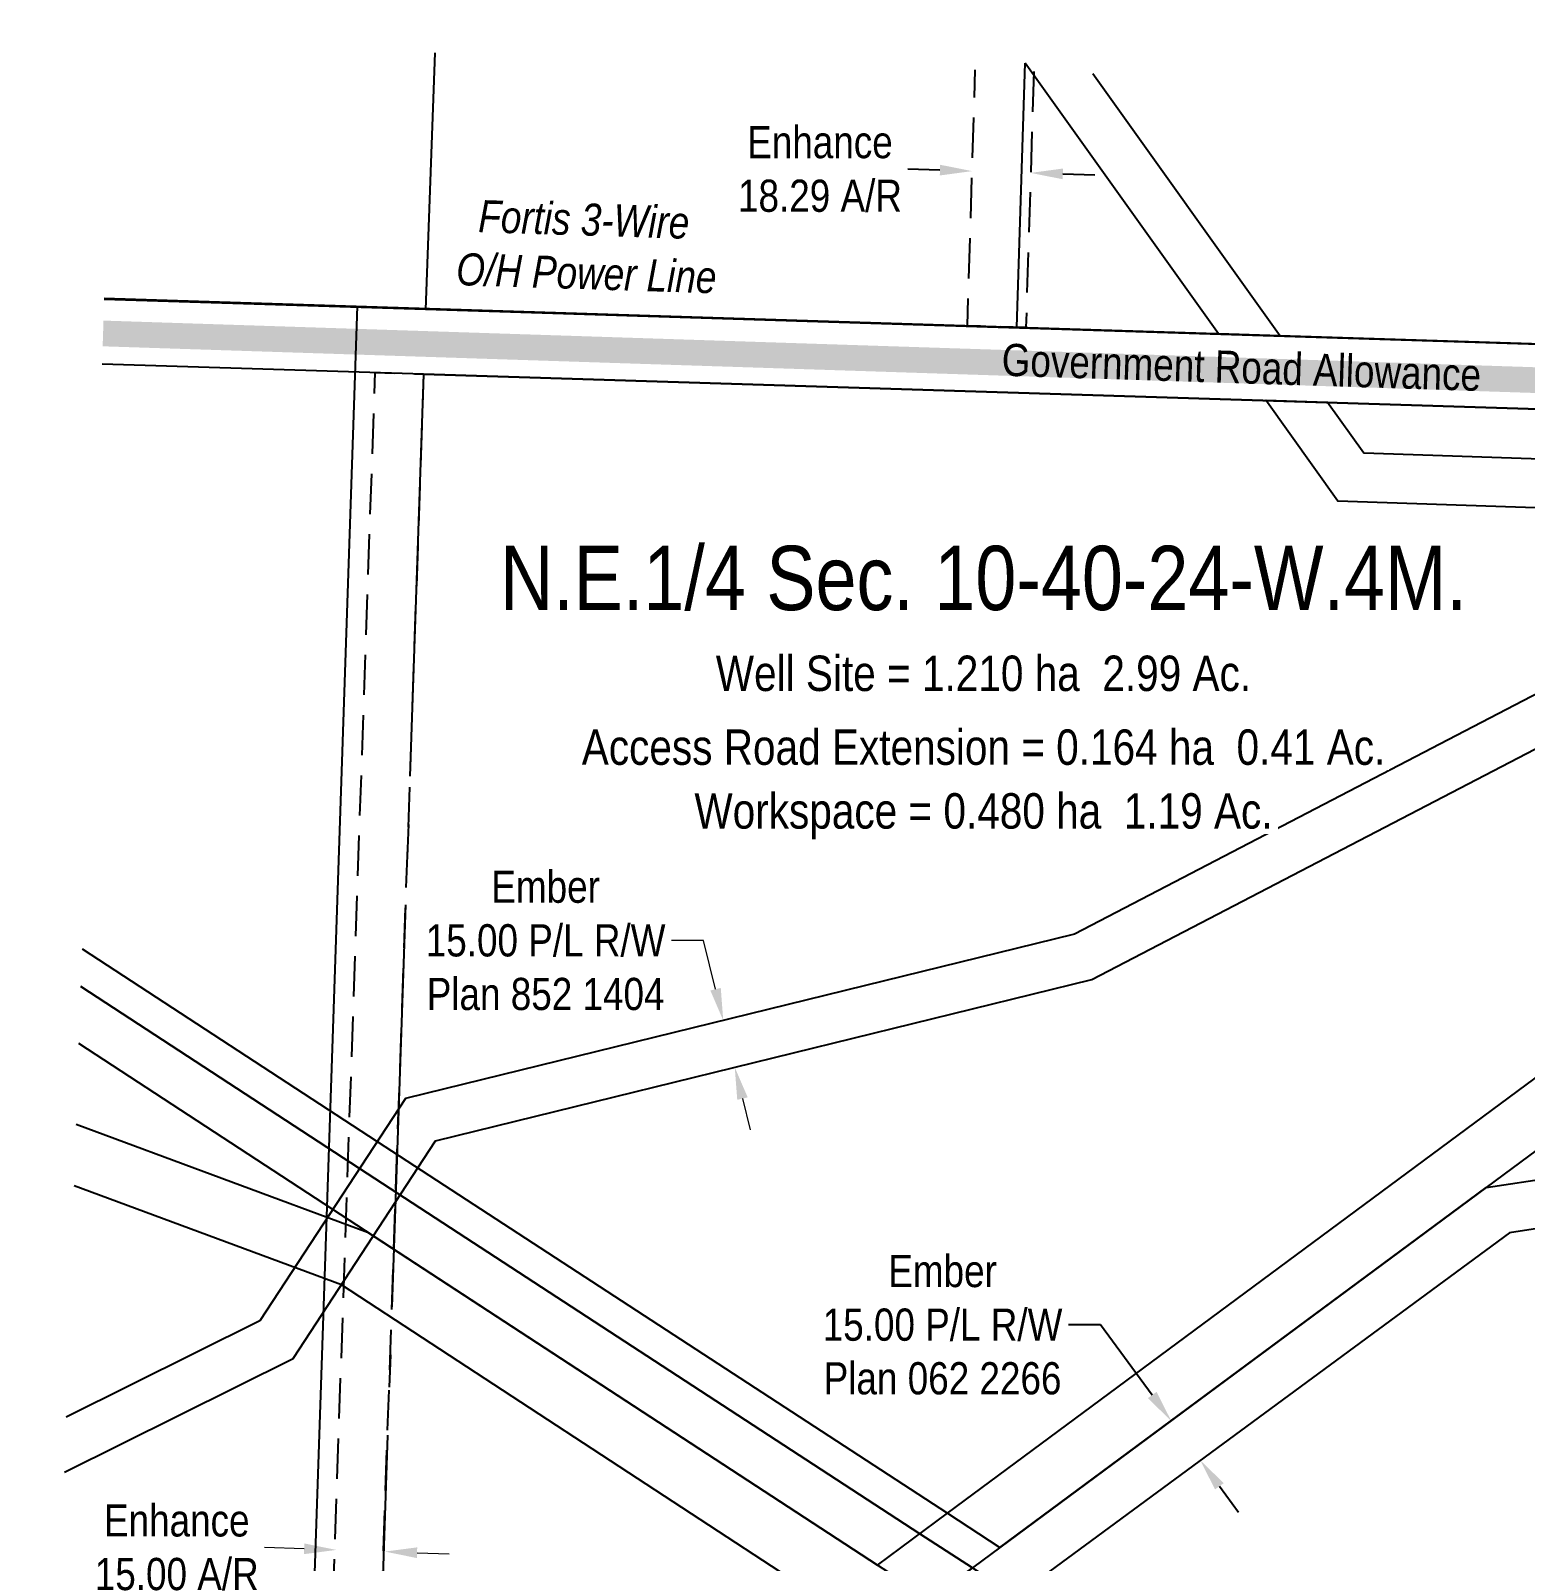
# Model space of a CAD drawing. Extents: x 337230 to 342918, y 5810288 to 5814863.
# Drawn here: x 338401.1 to 338865.5, y 5811604.1 to 5812079.9 of the extents above; entities that cross this region are included whole.
import ezdxf
from ezdxf.enums import TextEntityAlignment as Align

# ---------------------------------------------------------------- set-up
doc = ezdxf.new("R2010")
doc.units = 0
doc.header["$LTSCALE"] = 5
doc.header["$PDMODE"] = 34
doc.header["$PDSIZE"] = 0.03
doc.linetypes.add('foc-ACCESSROAD', pattern=[3.75, 2.5, -1.25])
doc.linetypes.add('foc-QUARTERLINE', pattern=[33, 25, -3, 2, -3])
doc.layers.get('Defpoints').update_dxf_attribs({"color": 9})
for name, color, linetype in [('AS-POWER', 104, 'foc-POWER'), ('AS-ROADS', 254, 'Continuous'), ('C-AR', 13, 'foc-ACCESSROAD'), ('C-RW', 13, 'Continuous'), ('C-SYMBOL', 7, 'Continuous'), ('C-WS-S', 13, 'Continuous'), ('F-RW', 190, 'Continuous'), ('L-AREAREQUIRED', 7, 'Continuous'), ('L-ROAD-T', 7, 'Continuous'), ('L-SEC', 7, 'Continuous'), ('L-SECQ', 8, 'foc-QUARTERLINE')]:
    doc.layers.add(name, color=color, linetype=linetype)
doc.layers.add('C-AR-T', color=13, linetype='Continuous', lineweight=9)
doc.layers.add('F-RW-T', color=190, linetype='Continuous', lineweight=9)
doc.styles.add('100L', font='ARIALN.TTF', dxfattribs={"height": 11})
doc.styles.add('175L', font='ARIALN.TTF', dxfattribs={"height": 20})
doc.styles.add('80CG', font='ARIALN.TTF', dxfattribs={"height": 10})
doc.styles.add('80L', font='ARIALN.TTF', dxfattribs={"height": 10})
doc.styles.add('foc-LtypeFont', font='ARIALN.TTF', dxfattribs={"height": 7.35})
doc.linetypes.add('foc-POWER', pattern='A,6,-1,["P",foc-LtypeFont,S=0.2,R=0,X=-0.625,Y=-0.75],-1.24,4', length=12.24)
doc.linetypes.add('foc-POWER-NOLINE', pattern='A,0,-4,["P",foc-LtypeFont,S=0.2,R=0,X=-0.625,Y=-0.75],-8.24', length=12.24)
doc.dimstyles.new('Compass 5 000', dxfattribs={"dimscale": 5, "dimtxt": 9, "dimasz": 2, "dimexe": 0.2, "dimexo": 0.0625, "dimgap": 0.5, "dimtad": 0, "dimtih": 1, "dimtoh": 1, "dimzin": 0, "dimdsep": 46, "dimtxsty": '80CG', "dimcen": 0.1, "dimse1": 1, "dimse2": 1, "dimclrd": 256, "dimclrt": 256, "dimaunit": 1, "dimadec": 4, "dimazin": 0, "dimtfac": 0.06, "dimtofl": 0, "dimtmove": 0, "dimatfit": 1, "dimfxl": 0.2, "dimtolj": 1, "dimtzin": 0, "dimlwd": -1, "dimarcsym": 0})

# ---------------------------------------------------------------- blocks, each defined once
blk = doc.blocks.new('*D55')
at = {"layer": 'Defpoints', "color": 0, "transparency": 16777216}
for p in [(338744.39, 5811639.56), (338764.53, 5811635.48), (338753.41, 5811627.3)]:
    blk.add_point(p, dxfattribs=at)
at = {"layer": 'F-RW', "transparency": 16777216}
for p, q in [((338733.53, 5811677.6), (338723.53, 5811677.6)), ((338749.57, 5811655.79), (338733.53, 5811677.6)), ((338770.45, 5811627.43), (338776.38, 5811619.37))]:
    blk.add_line(p, q, dxfattribs=at)
for points in [[(338750.92, 5811656.78), (338748.23, 5811654.81), (338755.5, 5811647.74)], [(338771.8, 5811628.42), (338769.11, 5811626.44), (338764.53, 5811635.48)]]:
    blk.add_solid(points, dxfattribs=at)
at = {"layer": 'F-RW', "transparency": 16777216, "insert": (338684.44, 5811677.6), "char_height": 10, "attachment_point": 5, "style": '80CG'}
blk.add_mtext('\\A1;Ember\\P15.00 P/L R/W\\PPlan 062 2266', dxfattribs=at)
blk = doc.blocks.new('*D56')
at = {"layer": 'C-AR-T', "transparency": 16777216}
for p, q in [((338486.06, 5811607.99), (338473.76, 5811608.42)), ((338521.14, 5811606.78), (338531.13, 5811606.44))]:
    blk.add_line(p, q, dxfattribs=at)
for points in [[(338486.12, 5811609.66), (338486, 5811606.33), (338496.06, 5811607.65)], [(338521.2, 5811608.45), (338521.08, 5811605.12), (338511.15, 5811607.13)]]:
    blk.add_solid(points, dxfattribs=at)
at = {"layer": 'Defpoints', "color": 0, "transparency": 16777216}
for p in [(338496.06, 5811607.65), (338493.24, 5811526.11), (338508.33, 5811525.59)]:
    blk.add_point(p, dxfattribs=at)
at = {"layer": 'C-AR-T', "transparency": 16777216, "insert": (338446.48, 5811608.42), "char_height": 10, "attachment_point": 5, "style": '80CG'}
blk.add_mtext('\\A1;Enhance\\P15.00 A/R', dxfattribs=at)
blk = doc.blocks.new('*D72')
at = {"layer": 'C-WS-S', "transparency": 16777216}
for p, q in [((338683.63, 5812036.52), (338673.63, 5812036.82)), ((338721.81, 5812035.35), (338731.8, 5812035.04))]:
    blk.add_line(p, q, dxfattribs=at)
for points in [[(338683.68, 5812038.18), (338683.58, 5812034.85), (338693.62, 5812036.21)], [(338721.86, 5812037.01), (338721.76, 5812033.68), (338711.81, 5812035.65)]]:
    blk.add_solid(points, dxfattribs=at)
at = {"layer": 'Defpoints', "color": 0, "transparency": 16777216}
for p in [(338694.96, 5812079.88), (338713.15, 5812079.32), (338711.81, 5812035.65)]:
    blk.add_point(p, dxfattribs=at)
at = {"layer": 'C-WS-S', "transparency": 16777216, "insert": (338646.35, 5812036.82), "char_height": 10, "attachment_point": 5, "style": '80CG'}
blk.add_mtext('\\A1;Enhance\\P18.29 A/R', dxfattribs=at)
blk = doc.blocks.new('*D91')
at = {"layer": 'Defpoints', "color": 0, "transparency": 16777216}
for p in [(338577.81, 5811762.77), (338619.87, 5811757.64), (338581.39, 5811748.18)]:
    blk.add_point(p, dxfattribs=at)
at = {"layer": 'F-RW-T', "transparency": 16777216}
for p, q in [((338610.19, 5811797.05), (338600.19, 5811797.05)), ((338613.9, 5811781.94), (338610.19, 5811797.05)), ((338622.26, 5811747.93), (338624.65, 5811738.22))]:
    blk.add_line(p, q, dxfattribs=at)
for points in [[(338615.52, 5811782.33), (338612.28, 5811781.54), (338616.29, 5811772.22)], [(338623.88, 5811748.33), (338620.64, 5811747.53), (338619.87, 5811757.64)]]:
    blk.add_solid(points, dxfattribs=at)
at = {"layer": 'F-RW-T', "transparency": 16777216, "insert": (338561.1, 5811797.05), "char_height": 10, "attachment_point": 5, "style": '80CG'}
blk.add_mtext('\\A1;Ember\\P15.00 P/L R/W\\PPlan 852 1404', dxfattribs=at)

msp = doc.modelspace()

# ---------------------------------------------------------------- linework, layer by layer
at = {"layer": 'AS-POWER', "flags": 128}
for points in [[(338707.477, 5811987.673), (338710.089, 5812069.791)], [(338401.072, 5811322.151), (338480.034, 5811323.601), (338502.664, 5811994.187)]]:
    msp.add_lwpolyline(points, dxfattribs=at)
at = {"layer": 'AS-POWER', "linetype": 'foc-POWER-NOLINE', "flags": 128}
msp.add_lwpolyline([(338423.96, 5811996.753), (339033.807, 5811977.293), (339429.612, 5811964.517)], dxfattribs=at)
at = {"layer": 'AS-ROADS', "const_width": 7.998, "flags": 128}
msp.add_lwpolyline([(338423.587, 5811985.751), (339429.222, 5811952.971)], dxfattribs=at)
at = {"layer": 'C-AR', "flags": 128}
for points in [[(338712.776, 5812067.162), (338710.34, 5811987.603), (338692.152, 5811988.16), (338694.589, 5812067.734)], [(338401.764, 5811342.524), (338486.384, 5811339.612), (338508.134, 5811973.572), (338523.193, 5811973.09), (338500.86, 5811324.104), (338401.255, 5811327.532)]]:
    msp.add_lwpolyline(points, dxfattribs=at)
at = {"layer": 'C-RW', "flags": 128}
for points in [[(338731.105, 5812066.587), (338789.327, 5811984.992), (338770.165, 5811985.604), (338710.089, 5812069.791)], [(338415.248, 5811739.975), (338505.789, 5811706.381), (338664.243, 5811602.961), (338685.937, 5811619.026), (339138.063, 5811953.868), (339167.518, 5811952.925), (338853.343, 5811720.246), (338680.618, 5811592.335), (338685.198, 5811589.377), (338759.696, 5811123.449), (338762.012, 5811108.62), (338767.347, 5811076.127), (338769.71, 5811061.321), (338769.912, 5811060.05)], [(338748.178, 5811060.753), (338736.162, 5811136.161), (338734.444, 5811146.291), (338732.007, 5811161.306), (338729.467, 5811177.84), (338664.844, 5811580.66), (338497.66, 5811690.068), (338414.597, 5811720.766)]]:
    msp.add_lwpolyline(points, dxfattribs=at)
msp.add_lwpolyline([(338784.875, 5811965.011), (338804.036, 5811964.397), (338815.306, 5811948.618), (339329.189, 5811931.194), (339328.69, 5811915.959), (338807.278, 5811933.647), (338784.875, 5811965.011)], close=True, dxfattribs=at)
at = {"layer": 'F-RW', "flags": 128}
for points in [[(338411.581, 5811631.868), (338482.616, 5811667.173), (338526.885, 5811734.783), (338730.86, 5811784.921), (338962.087, 5811905.206), (338964.311, 5811959.333), (338949.318, 5811959.813), (338947.455, 5811914.508), (338725.435, 5811799.086), (338517.565, 5811747.944), (338472.32, 5811678.815), (338412.158, 5811648.902)], [(338417.099, 5811794.506), (338508.767, 5811734.574), (338685.937, 5811619.026), (338702.277, 5811608.369), (338853.343, 5811720.246), (338977.055, 5811738.942)], [(338416.702, 5811782.818), (338503.3, 5811726.201), (338677.386, 5811612.694), (338693.763, 5811602.063), (338971.02, 5811421.087), (339021.528, 5811387.801), (339024.045, 5811386.487), (339033.833, 5811379.726), (339038.316, 5811379.32), (339062.033, 5811377.159), (339060.672, 5811361.988), (339028.933, 5811364.829), (338685.198, 5811589.377), (338680.618, 5811592.335), (338664.243, 5811602.961), (338494.958, 5811713.446), (338416.098, 5811765.006)], [(338689.55, 5811062.649), (338689.395, 5811063.604), (338767.347, 5811076.127), (338762.012, 5811108.62), (338759.696, 5811123.449), (338685.198, 5811589.377), (338684.253, 5811595.025), (338693.763, 5811602.063), (338677.386, 5811612.694), (338503.3, 5811726.201), (338416.702, 5811782.818)], [(338978.56, 5811724.467), (338860.554, 5811706.168), (338715.761, 5811599.586), (338965.73, 5811436.564)]]:
    msp.add_lwpolyline(points, dxfattribs=at)
at = {"layer": 'L-SEC'}
for p, q in [((339330.807, 5811967.834), (338523.822, 5811993.216)), ((338523.19, 5811973.11), (338423.264, 5811976.232)), ((338523.19, 5811973.11), (339329.732, 5811947.742)), ((339329.732, 5811947.742), (338523.19, 5811973.11))]:
    msp.add_line(p, q, dxfattribs=at)
msp.add_lwpolyline([(338523.822, 5811993.216), (338423.946, 5811996.333)], dxfattribs=at)
at = {"layer": 'L-SECQ'}
for p, q in [((338526.649, 5812073.009), (338523.822, 5811993.216)), ((338523.193, 5811973.09), (338495.904, 5811168.77))]:
    msp.add_line(p, q, dxfattribs=at)

# ---------------------------------------------------------------- texts
at = {"layer": 'AS-POWER', "insert": (338530.832, 5812027.557), "char_height": 10, "attachment_point": 1, "rotation": 358.1616, "style": '80L'}
msp.add_mtext_dynamic_manual_height_columns('\\pi9.5725;{\\fArial Narrow|b0|i1|c0|p34;Fortis 3-Wire\\P\\pi0.05; O/H Power Line}', width=83.85853, gutter_width=49.978, heights=[0], dxfattribs=at)
at = {"layer": 'L-ROAD-T', "style": '80L'}
msp.add_text('Government Road Allowance', height=10, rotation=358.16611, dxfattribs=at).set_placement((338777.304, 5811975.247), align=Align.MIDDLE_CENTER)

# ---------------------------------------------------------------- dimensions: what is measured, and where the dimension line sits
at = {"layer": 'C-AR-T'}
dim = msp.add_linear_dim(base=(338496.056, 5811607.647), p1=(338508.334, 5811525.587), p2=(338493.244, 5811526.107), angle=178.02502, text='Enhance\\P15.00 A/R', dimstyle='Compass 5 000', override={"dimtxt": 10}, dxfattribs=at)
dim.commit()
dim.dimension.update_dxf_attribs({"geometry": '*D56', "text_midpoint": (338446.476, 5811608.415), "dimtype": 161})
at = {"layer": 'C-WS-S'}
dim = msp.add_linear_dim(base=(338711.811, 5812035.655), p1=(338694.961, 5812079.877), p2=(338713.148, 5812079.32), angle=358.24598, text='Enhance\\P18.29 A/R', dimstyle='Compass 5 000', dxfattribs=at)
dim.commit()
dim.dimension.update_dxf_attribs({"geometry": '*D72', "text_midpoint": (338646.351, 5812036.824), "dimtype": 161})
at = {"layer": 'F-RW', "color": 5}
dim = msp.add_linear_dim(base=(338764.526, 5811635.482), p1=(338744.385, 5811639.558), p2=(338753.409, 5811627.299), angle=306.35675, text='Ember\\P15.00 P/L R/W\\PPlan 062 2266', dimstyle='Compass 5 000', override={"dimtxt": 10}, dxfattribs=at)
dim.commit()
dim.dimension.update_dxf_attribs({"geometry": '*D55', "text_midpoint": (338684.44, 5811677.596), "dimtype": 161})
at = {"layer": 'F-RW-T', "color": 5}
dim = msp.add_linear_dim(base=(338619.874, 5811757.64), p1=(338577.81, 5811762.766), p2=(338581.394, 5811748.182), angle=283.80978, text='Ember\\P15.00 P/L R/W\\PPlan 852 1404', dimstyle='Compass 5 000', dxfattribs=at)
dim.commit()
dim.dimension.update_dxf_attribs({"geometry": '*D91', "text_midpoint": (338561.1, 5811797.053), "dimtype": 161})

# ---------------------------------------------------------------- next in the draw order: texts
at = {"layer": 'C-SYMBOL', "color": 3, "insert": (338697.144, 5811919.751), "char_height": 19.99558, "width": 300.46562, "attachment_point": 2, "style": '175L', "bg_fill": 3, "box_fill_scale": 1.15, "bg_fill_color": 256, "bg_fill_true_color": 256, "bg_fill_transparency": 0}
msp.add_mtext('N.E.1/4 Sec. 10-40-24-W.4M.', dxfattribs=at)
at = {"layer": 'L-AREAREQUIRED', "color": 5, "char_height": 10.99757, "attachment_point": 2, "style": '100L', "bg_fill": 3, "box_fill_scale": 1.15, "bg_fill_color": 256, "bg_fill_true_color": 256, "bg_fill_transparency": 0}
for s, insert, width in [('Well Site = 1.210 ha  2.99 Ac.', (338697.144, 5811885.612), 165.38857), ('Access Road Extension = 0.164 ha  0.41 Ac.', (338697.174, 5811862.668), 248.74804), ('Workspace = 0.480 ha  1.19 Ac.', (338697.159, 5811842.849), 179.66696)]:
    msp.add_mtext(s, dxfattribs=dict(at, insert=insert, width=width))

doc.saveas('drawing.dxf')
